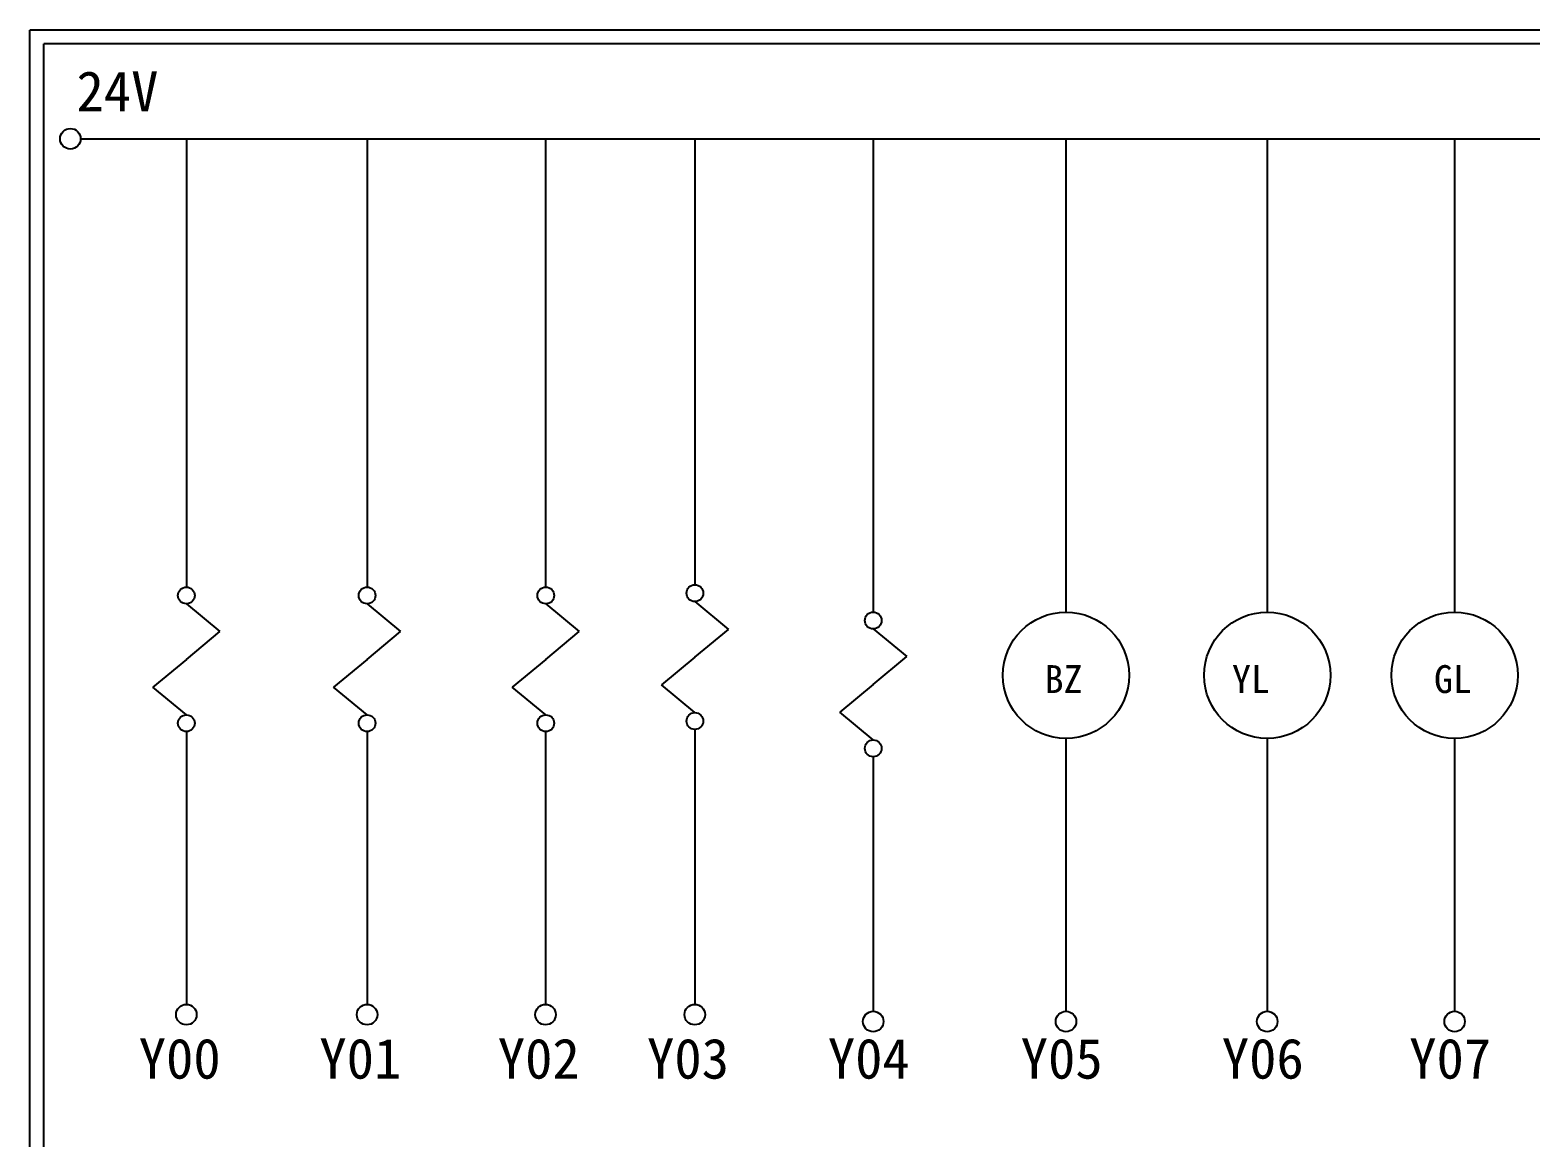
# Model space of a CAD drawing. Extents: x 926 to 1213, y 3 to 207.
# Drawn here: x 925.7 to 1060.3, y 107.6 to 207 of the extents above; entities that cross this region are included whole.
import ezdxf

# ---------------------------------------------------------------- set-up
doc = ezdxf.new("R2010")
doc.units = 0
doc.layers.add('圖框層', color=7, linetype='CONTINUOUS')
doc.layers.add('標尺寸層', color=3, linetype='CONTINUOUS')
doc.styles.add('STSL', font='kaiu.ttf')

msp = doc.modelspace()

# ---------------------------------------------------------------- linework, layer by layer
at = {"layer": '圖框層', "color": 7}
for p, q in [((1212.74, 206.97), (925.74, 206.97)), ((925.74, 3), (925.74, 206.97)), ((1211.49, 205.72), (926.99, 205.72)), ((926.99, 4.25), (926.99, 205.72))]:
    msp.add_line(p, q, dxfattribs=at)
at = {"layer": '標尺寸層', "color": 7}
for p, q in [((930.28, 197.22), (1208.88, 197.22)), ((939.76, 197.22), (939.76, 157.03)), ((955.96, 197.22), (955.96, 157.03)), ((971.96, 197.22), (971.96, 157.03)), ((985.34, 197.22), (985.34, 157.23)), ((1001.34, 197.22), (1001.34, 154.78)), ((1018.62, 197.22), (1018.62, 154.78)), ((1036.66, 197.22), (1036.66, 154.78)), ((1053.46, 197.22), (1053.46, 154.78)), ((939.76, 155.53), (942.77, 153.04)), ((955.96, 155.53), (958.96, 153.04)), ((971.98, 155.53), (974.98, 153.04)), ((985.35, 155.73), (988.35, 153.24)), ((939.76, 150.55), (942.77, 153.04)), ((955.96, 150.55), (958.96, 153.04)), ((971.98, 150.55), (974.98, 153.04)), ((985.35, 150.75), (988.35, 153.24)), ((1001.34, 153.28), (1004.34, 150.79)), ((985.35, 150.75), (982.35, 148.26)), ((1001.34, 148.3), (1004.34, 150.79)), ((939.76, 150.55), (936.76, 148.06)), ((955.96, 150.55), (952.96, 148.06)), ((971.98, 150.55), (968.97, 148.06)), ((939.76, 145.57), (936.76, 148.06)), ((955.96, 145.57), (952.96, 148.06)), ((971.98, 145.57), (968.97, 148.06)), ((985.35, 145.77), (982.35, 148.26)), ((1001.34, 148.3), (998.33, 145.81)), ((971.96, 145.59), (971.96, 145.57)), ((985.34, 145.78), (985.34, 145.77)), ((1001.34, 143.32), (998.33, 145.81)), ((939.76, 144.07), (939.76, 119.62)), ((955.96, 144.07), (955.96, 119.62)), ((971.96, 144.07), (971.96, 119.62)), ((985.34, 144.27), (985.34, 119.62)), ((1018.62, 143.45), (1018.62, 119)), ((1036.66, 143.45), (1036.66, 119)), ((1053.46, 143.45), (1053.46, 119)), ((1001.34, 141.82), (1001.34, 119))]:
    msp.add_line(p, q, dxfattribs=at)
for centre, radius in [((929.36, 197.22), 0.92), ((939.76, 156.28), 0.751), ((955.96, 156.28), 0.751), ((971.98, 156.28), 0.751), ((985.35, 156.48), 0.751), ((1001.34, 154.03), 0.751), ((1018.62, 149.12), 5.66), ((1036.66, 149.12), 5.66), ((1053.46, 149.12), 5.66), ((939.76, 144.82), 0.751), ((939.76, 144.82), 0.751), ((955.96, 144.82), 0.751), ((955.96, 144.82), 0.751), ((971.98, 144.82), 0.751), ((985.35, 145.02), 0.751), ((1001.34, 142.57), 0.751), ((939.76, 118.7), 0.92), ((955.96, 118.7), 0.92), ((971.96, 118.7), 0.92), ((985.34, 118.7), 0.92), ((1001.34, 118.08), 0.92), ((1018.62, 118.08), 0.92), ((1036.66, 118.08), 0.92), ((1053.46, 118.08), 0.92)]:
    msp.add_circle(centre, radius, dxfattribs=at)

# ---------------------------------------------------------------- texts
at = {"layer": '圖框層', "color": 4, "style": 'STSL'}
for s, height, p in [('24V', 3.6, (929.91, 199.68)), ('BZ', 2.5, (1016.7, 147.53)), ('YL', 2.5, (1033.5, 147.53)), ('GL', 2.5, (1051.61, 147.53)), ('Y00', 3.6, (935.49, 112.96)), ('Y01', 3.6, (951.68, 112.96)), ('Y02', 3.6, (967.68, 112.96)), ('Y03', 3.6, (981.06, 112.96)), ('Y04', 3.6, (997.27, 112.96)), ('Y05', 3.6, (1014.56, 112.96)), ('Y06', 3.6, (1032.59, 112.96)), ('Y07', 3.6, (1049.39, 112.96))]:
    msp.add_text(s, height=height, dxfattribs=at).set_placement(p)

doc.saveas('drawing.dxf')
